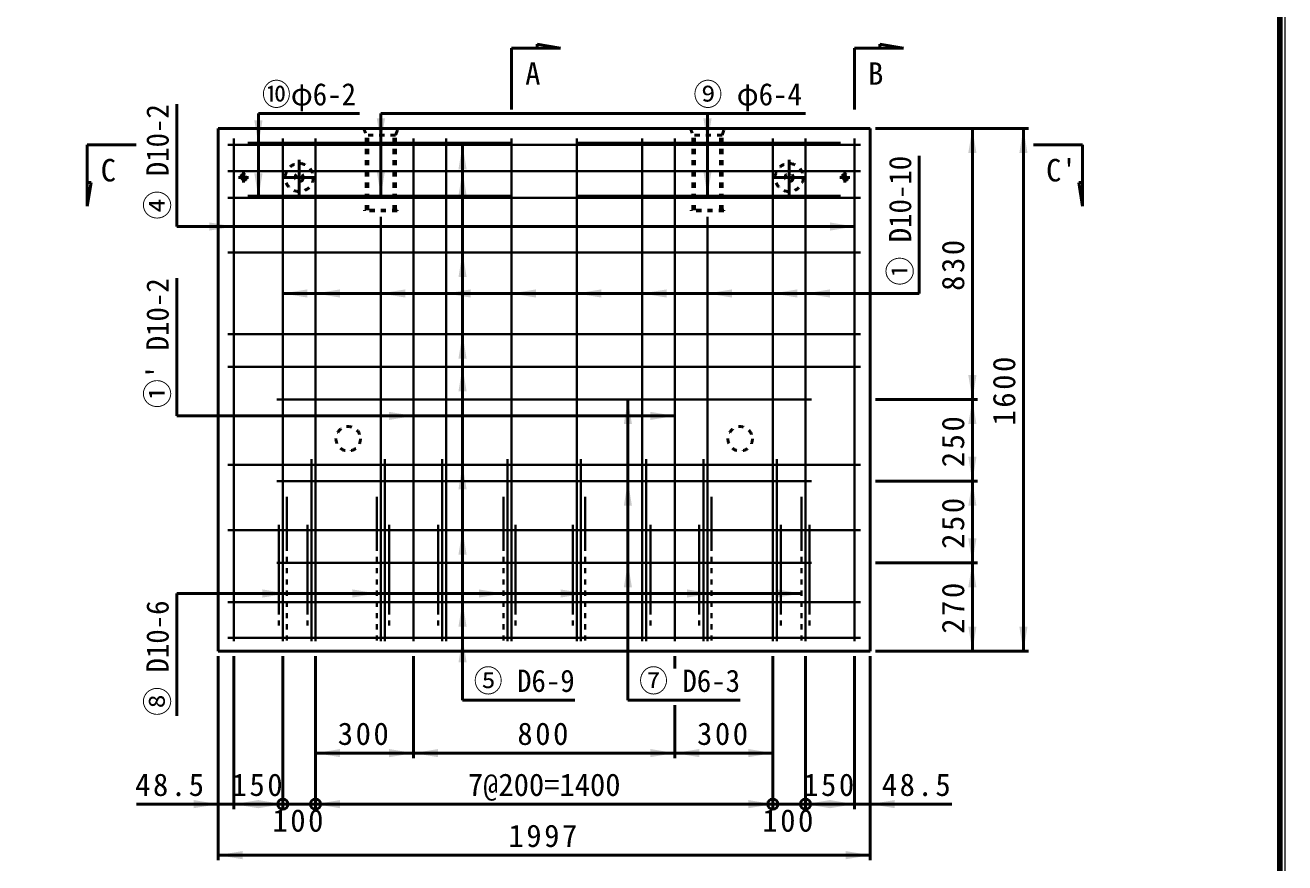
# Model space of a CAD drawing. Units: millimetres, scale not verified. Extents: x 100 to 4105, y 100 to 2870.
# Drawn here: x 2871 to 4105, y 802 to 1623 of the extents above; entities that cross this region are included whole.
import ezdxf
from ezdxf.enums import TextEntityAlignment as Align

# ---------------------------------------------------------------- set-up
doc = ezdxf.new("R2010")
doc.units = ezdxf.units.MM
doc.header["$LTSCALE"] = 5
doc.linetypes.add('USER2', pattern=[13.4, 10, -1.2, 1, -1.2])
doc.linetypes.add('USER3', pattern=[2.2, 1, -1.2])
doc.layers.add('V-nasSTD', color=7, linetype='Continuous', lineweight=50)
doc.styles.add('ＭＳ ゴシック', font='')
doc.styles.get('ＭＳ ゴシック').set_extended_font_data('MS Gothic')

msp = doc.modelspace()

# ---------------------------------------------------------------- hatches: boundary and pattern name
at = {"layer": 'V-nasSTD'}
for points in [[(3219.381, 1531.786), (3223.381, 1531.786), (3219.381, 1507.786), (3215.381, 1531.786)], [(3539.381, 1531.786), (3543.381, 1531.786), (3539.381, 1507.786), (3535.381, 1531.786)], [(3099.381, 1529.866), (3103.381, 1529.866), (3099.381, 1505.866), (3095.381, 1529.866)], [(3798.901, 1497.866), (3802.901, 1497.866), (3798.901, 1521.866), (3794.901, 1497.866)], [(3848.901, 1497.866), (3852.901, 1497.866), (3848.901, 1521.866), (3844.901, 1497.866)], [(3299.381, 1481.866), (3303.381, 1481.866), (3299.381, 1505.866), (3295.381, 1481.866)], [(3099.381, 1478.026), (3103.381, 1478.026), (3099.381, 1454.026), (3095.381, 1478.026)], [(3219.381, 1479.946), (3223.381, 1479.946), (3219.381, 1455.946), (3215.381, 1479.946)], [(3299.381, 1456.266), (3303.381, 1456.266), (3299.381, 1480.266), (3295.381, 1456.266)], [(3539.381, 1479.946), (3543.381, 1479.946), (3539.381, 1455.946), (3535.381, 1479.946)], [(3051.381, 1425.866), (3051.381, 1421.866), (3075.381, 1425.866), (3051.381, 1429.866)], [(3659.381, 1425.866), (3659.381, 1421.866), (3683.381, 1425.866), (3659.381, 1429.866)], [(3299.381, 1376.266), (3303.381, 1376.266), (3299.381, 1400.266), (3295.381, 1376.266)], [(3147.381, 1360.266), (3147.381, 1356.266), (3123.381, 1360.266), (3147.381, 1364.266)], [(3179.381, 1360.266), (3179.381, 1356.266), (3155.381, 1360.266), (3179.381, 1364.266)], [(3243.381, 1360.266), (3243.381, 1356.266), (3219.381, 1360.266), (3243.381, 1364.266)], [(3307.381, 1360.266), (3307.381, 1356.266), (3283.381, 1360.266), (3307.381, 1364.266)], [(3371.381, 1360.266), (3371.381, 1356.266), (3347.381, 1360.266), (3371.381, 1364.266)], [(3435.381, 1360.266), (3435.381, 1356.266), (3411.381, 1360.266), (3435.381, 1364.266)], [(3499.381, 1360.266), (3499.381, 1356.266), (3475.381, 1360.266), (3499.381, 1364.266)], [(3563.381, 1360.266), (3563.381, 1356.266), (3539.381, 1360.266), (3563.381, 1364.266)], [(3627.381, 1360.266), (3627.381, 1356.266), (3603.381, 1360.266), (3627.381, 1364.266)], [(3659.381, 1360.266), (3659.381, 1356.266), (3635.381, 1360.266), (3659.381, 1364.266)], [(3299.381, 1296.266), (3303.381, 1296.266), (3299.381, 1320.266), (3295.381, 1296.266)], [(3299.381, 1264.266), (3303.381, 1264.266), (3299.381, 1288.266), (3295.381, 1264.266)], [(3798.901, 1280.266), (3802.901, 1280.266), (3798.901, 1256.266), (3794.901, 1280.266)], [(3461.381, 1232.266), (3465.381, 1232.266), (3461.381, 1256.266), (3457.381, 1232.266)], [(3798.901, 1232.266), (3802.901, 1232.266), (3798.901, 1256.266), (3794.901, 1232.266)], [(3227.381, 1240.266), (3227.381, 1236.266), (3251.381, 1240.266), (3227.381, 1244.266)], [(3483.381, 1240.266), (3483.381, 1236.266), (3507.381, 1240.266), (3483.381, 1244.266)], [(3798.901, 1200.266), (3802.901, 1200.266), (3798.901, 1176.266), (3794.901, 1200.266)], [(3299.381, 1168.266), (3303.381, 1168.266), (3299.381, 1192.266), (3295.381, 1168.266)], [(3461.381, 1152.266), (3465.381, 1152.266), (3461.381, 1176.266), (3457.381, 1152.266)], [(3798.901, 1152.266), (3802.901, 1152.266), (3798.901, 1176.266), (3794.901, 1152.266)], [(3299.381, 1104.266), (3303.381, 1104.266), (3299.381, 1128.266), (3295.381, 1104.266)], [(3798.901, 1120.266), (3802.901, 1120.266), (3798.901, 1096.266), (3794.901, 1120.266)], [(3461.381, 1072.266), (3465.381, 1072.266), (3461.381, 1096.266), (3457.381, 1072.266)], [(3798.901, 1072.266), (3802.901, 1072.266), (3798.901, 1096.266), (3794.901, 1072.266)], [(3103.381, 1066.278), (3103.381, 1062.278), (3127.381, 1066.278), (3103.381, 1070.278)], [(3191.381, 1066.278), (3191.381, 1062.278), (3215.381, 1066.278), (3191.381, 1070.278)], [(3315.381, 1066.278), (3315.381, 1062.278), (3339.381, 1066.278), (3315.381, 1070.278)], [(3395.381, 1066.278), (3395.381, 1062.278), (3419.381, 1066.278), (3395.381, 1070.278)], [(3519.381, 1066.278), (3519.381, 1062.278), (3543.381, 1066.278), (3519.381, 1070.278)], [(3607.381, 1066.278), (3607.381, 1062.278), (3631.381, 1066.278), (3607.381, 1070.278)], [(3299.381, 1033.866), (3303.381, 1033.866), (3299.381, 1057.866), (3295.381, 1033.866)], [(3798.901, 1033.866), (3802.901, 1033.866), (3798.901, 1009.866), (3794.901, 1033.866)], [(3848.901, 1033.866), (3852.901, 1033.866), (3848.901, 1009.866), (3844.901, 1033.866)], [(3299.381, 998.666), (3303.381, 998.666), (3299.381, 1022.666), (3295.381, 998.666)], [(3179.381, 909.866), (3179.381, 905.866), (3155.381, 909.866), (3179.381, 913.866)], [(3227.381, 909.866), (3227.381, 905.866), (3251.381, 909.866), (3227.381, 913.866)], [(3275.381, 909.866), (3275.381, 905.866), (3251.381, 909.866), (3275.381, 913.866)], [(3483.381, 909.866), (3483.381, 905.866), (3507.381, 909.866), (3483.381, 913.866)], [(3531.381, 909.866), (3531.381, 905.866), (3507.381, 909.866), (3531.381, 913.866)], [(3579.381, 909.866), (3579.381, 905.866), (3603.381, 909.866), (3579.381, 913.866)], [(3035.861, 859.866), (3035.861, 855.866), (3059.861, 859.866), (3035.861, 863.866)], [(3099.381, 859.866), (3099.381, 855.866), (3075.381, 859.866), (3099.381, 863.866)], [(3099.381, 859.866), (3099.381, 855.866), (3123.381, 859.866), (3099.381, 863.866)], [(3179.381, 859.866), (3179.381, 855.866), (3155.381, 859.866), (3179.381, 863.866)], [(3179.381, 859.866), (3179.381, 855.866), (3155.381, 859.866), (3179.381, 863.866)], [(3579.381, 859.866), (3579.381, 855.866), (3603.381, 859.866), (3579.381, 863.866)], [(3659.381, 859.866), (3659.381, 855.866), (3635.381, 859.866), (3659.381, 863.866)], [(3659.381, 859.866), (3659.381, 855.866), (3683.381, 859.866), (3659.381, 863.866)], [(3722.901, 859.866), (3722.901, 855.866), (3698.901, 859.866), (3722.901, 863.866)], [(3083.861, 809.866), (3083.861, 805.866), (3059.861, 809.866), (3083.861, 813.866)], [(3674.901, 809.866), (3674.901, 805.866), (3698.901, 809.866), (3674.901, 813.866)]]:
    msp.add_hatch(color=256, dxfattribs=at).paths.add_polyline_path(points)

# ---------------------------------------------------------------- linework, layer by layer
at = {"layer": 'V-nasSTD', "lineweight": 100}
msp.add_line((4100, 105), (4100, 2865), dxfattribs=at)
at = {"layer": 'V-nasSTD'}
for p, q in [((3372.381, 1600.586), (3372.381, 1604.426)), ((3372.381, 1604.426), (3395.421, 1600.586)), ((3708.381, 1600.586), (3708.381, 1604.426)), ((3708.381, 1604.426), (3731.421, 1600.586)), ((3347.381, 1540.586), (3347.381, 1600.586)), ((3372.381, 1600.586), (3347.381, 1600.586)), ((3372.381, 1600.586), (3395.421, 1600.586)), ((3683.381, 1540.586), (3683.381, 1600.586)), ((3708.381, 1600.586), (3683.381, 1600.586)), ((3708.381, 1600.586), (3731.421, 1600.586)), ((3019.381, 1425.866), (3019.381, 1545.866)), ((3099.381, 1536.586), (3099.381, 1454.026)), ((3099.381, 1536.586), (3198.493, 1536.586)), ((3219.381, 1536.586), (3219.381, 1455.946)), ((3219.381, 1536.586), (3635.381, 1536.586)), ((3539.381, 1536.586), (3539.381, 1455.946)), ((3059.861, 1521.866), (3059.861, 1009.866)), ((3698.901, 1521.866), (3059.861, 1521.866)), ((3698.901, 1009.866), (3698.901, 1521.866)), ((3703.901, 1521.866), (3853.901, 1521.866)), ((3798.901, 1521.866), (3798.901, 1256.266)), ((3848.901, 1521.866), (3848.901, 1009.866)), ((2931.533, 1468.906), (2931.533, 1505.866)), ((2979.573, 1505.866), (2931.533, 1505.866)), ((3299.381, 961.866), (3299.381, 1505.866)), ((3858.901, 1505.866), (3906.941, 1505.866)), ((3906.941, 1468.906), (3906.941, 1505.866)), ((3746.901, 1360.266), (3746.901, 1495.266)), ((2931.533, 1468.906), (2935.373, 1468.906)), ((2935.373, 1468.906), (2931.533, 1445.866)), ((2931.533, 1468.906), (2931.533, 1445.866)), ((3906.941, 1468.906), (3903.101, 1468.906)), ((3903.101, 1468.906), (3906.941, 1445.866)), ((3906.941, 1468.906), (3906.941, 1445.866)), ((3683.381, 1425.866), (3019.381, 1425.866)), ((3019.381, 1240.266), (3019.381, 1375.266)), ((3746.901, 1360.266), (3123.381, 1360.266)), ((3461.381, 961.866), (3461.381, 1256.266)), ((3703.901, 1256.266), (3803.901, 1256.266)), ((3798.901, 1256.266), (3798.901, 1176.266)), ((3507.381, 1240.266), (3019.381, 1240.266)), ((3703.901, 1176.266), (3803.901, 1176.266)), ((3798.901, 1176.266), (3798.901, 1096.266)), ((3703.901, 1096.266), (3803.901, 1096.266)), ((3798.901, 1009.866), (3798.901, 1096.266)), ((3019.381, 946.278), (3019.381, 1066.278)), ((3631.381, 1066.278), (3019.381, 1066.278)), ((3059.861, 1009.866), (3698.901, 1009.866)), ((3059.861, 1004.866), (3059.861, 804.866)), ((3075.381, 1004.866), (3075.381, 854.866)), ((3123.381, 1004.866), (3123.381, 854.866)), ((3155.381, 1004.866), (3155.381, 854.866)), ((3251.381, 1004.866), (3251.381, 904.866)), ((3507.381, 1004.866), (3507.381, 992.866)), ((3603.381, 1004.866), (3603.381, 854.866)), ((3635.381, 1004.866), (3635.381, 854.866)), ((3683.381, 1004.866), (3683.381, 854.866)), ((3698.901, 1004.866), (3698.901, 804.866)), ((3703.901, 1009.866), (3853.901, 1009.866)), ((3299.381, 961.866), (3409.381, 961.866)), ((3461.381, 961.866), (3571.381, 961.866)), ((3507.381, 956.866), (3507.381, 904.866)), ((3155.381, 909.866), (3251.381, 909.866)), ((3507.381, 909.866), (3251.381, 909.866)), ((3603.381, 909.866), (3507.381, 909.866)), ((2979.861, 859.866), (3059.861, 859.866)), ((3059.861, 859.866), (3075.381, 859.866)), ((3075.381, 859.866), (3123.381, 859.866)), ((3123.381, 859.866), (3155.381, 859.866)), ((3155.381, 859.866), (3603.381, 859.866)), ((3635.381, 859.866), (3603.381, 859.866)), ((3683.381, 859.866), (3635.381, 859.866)), ((3698.901, 859.866), (3683.381, 859.866)), ((3778.901, 859.866), (3698.901, 859.866)), ((3059.861, 809.866), (3698.901, 809.866))]:
    msp.add_line(p, q, dxfattribs=at)
at = {"layer": 'V-nasSTD', "linetype": 'USER3'}
for p, q in [((3202.581, 1521.866), (3204.981, 1515.466)), ((3233.781, 1515.466), (3236.181, 1521.866)), ((3522.581, 1521.866), (3524.981, 1515.466)), ((3553.781, 1515.466), (3556.181, 1521.866)), ((3204.981, 1441.866), (3204.981, 1515.466)), ((3233.781, 1515.466), (3204.981, 1515.466)), ((3206.581, 1441.866), (3206.581, 1515.466)), ((3232.181, 1441.866), (3232.181, 1515.466)), ((3233.781, 1441.866), (3233.781, 1515.466)), ((3524.981, 1441.866), (3524.981, 1515.466)), ((3553.781, 1515.466), (3524.981, 1515.466)), ((3526.581, 1441.866), (3526.581, 1515.466)), ((3552.181, 1441.866), (3552.181, 1515.466)), ((3553.781, 1441.866), (3553.781, 1515.466)), ((3235.381, 1441.866), (3203.381, 1441.866)), ((3203.381, 1441.226), (3203.381, 1441.866)), ((3235.381, 1441.226), (3203.381, 1441.226)), ((3235.381, 1441.226), (3235.381, 1441.866)), ((3555.381, 1441.866), (3523.381, 1441.866)), ((3523.381, 1441.226), (3523.381, 1441.866)), ((3555.381, 1441.226), (3523.381, 1441.226)), ((3555.381, 1441.226), (3555.381, 1441.866))]:
    msp.add_line(p, q, dxfattribs=at)
at = {"layer": 'V-nasSTD', "lineweight": 35}
for p, q in [((3069.461, 1505.866), (3689.301, 1505.866)), ((3075.381, 1512.266), (3075.381, 1019.466)), ((3088.981, 1507.786), (3347.381, 1507.786)), ((3123.381, 1512.266), (3123.381, 1019.466)), ((3155.381, 1512.266), (3155.381, 1019.466)), ((3251.381, 1512.266), (3251.381, 1019.466)), ((3283.381, 1512.266), (3283.381, 1019.466)), ((3347.381, 1512.266), (3347.381, 1019.466)), ((3411.381, 1512.266), (3411.381, 1019.466)), ((3669.781, 1507.786), (3411.381, 1507.786)), ((3475.381, 1512.266), (3475.381, 1019.466)), ((3507.381, 1512.266), (3507.381, 1019.466)), ((3603.381, 1512.266), (3603.381, 1019.466)), ((3635.381, 1512.266), (3635.381, 1019.466)), ((3683.381, 1512.266), (3683.381, 1019.466)), ((3069.461, 1480.266), (3689.301, 1480.266)), ((3069.461, 1454.026), (3689.301, 1454.026)), ((3088.981, 1455.946), (3347.381, 1455.946)), ((3669.781, 1455.946), (3411.381, 1455.946)), ((3219.381, 1435.466), (3219.381, 1019.466)), ((3539.381, 1435.466), (3539.381, 1019.466)), ((3069.461, 1400.266), (3689.301, 1400.266)), ((3069.461, 1320.266), (3689.301, 1320.266)), ((3069.461, 1288.266), (3689.301, 1288.266)), ((3117.461, 1256.266), (3641.301, 1256.266)), ((3151.381, 1197.866), (3151.381, 1019.466)), ((3223.381, 1197.866), (3223.381, 1019.466)), ((3279.381, 1197.866), (3279.381, 1019.466)), ((3343.381, 1197.866), (3343.381, 1019.466)), ((3415.381, 1197.866), (3415.381, 1019.466)), ((3479.381, 1197.866), (3479.381, 1019.466)), ((3535.381, 1197.866), (3535.381, 1019.466)), ((3607.381, 1197.866), (3607.381, 1019.466)), ((3069.461, 1192.266), (3689.301, 1192.266)), ((3117.461, 1176.266), (3641.301, 1176.266)), ((3127.381, 1161.094), (3127.381, 1113.094)), ((3215.381, 1161.094), (3215.381, 1113.094)), ((3339.381, 1161.094), (3339.381, 1113.094)), ((3419.381, 1161.094), (3419.381, 1113.094)), ((3543.381, 1161.094), (3543.381, 1113.094)), ((3631.381, 1161.094), (3631.381, 1113.094)), ((3069.461, 1128.266), (3689.301, 1128.266)), ((3119.381, 1133.635), (3119.381, 1050.755)), ((3147.381, 1133.635), (3147.381, 1050.755)), ((3227.381, 1133.635), (3227.381, 1050.755)), ((3275.381, 1133.635), (3275.381, 1050.755)), ((3351.381, 1133.635), (3351.381, 1050.755)), ((3407.381, 1133.635), (3407.381, 1050.755)), ((3483.381, 1133.635), (3483.381, 1050.755)), ((3531.381, 1133.635), (3531.381, 1050.755)), ((3611.381, 1133.635), (3611.381, 1050.755)), ((3639.381, 1133.635), (3639.381, 1050.755)), ((3117.461, 1096.266), (3641.301, 1096.266)), ((3069.461, 1057.866), (3689.301, 1057.866)), ((3069.461, 1022.666), (3689.301, 1022.666))]:
    msp.add_line(p, q, dxfattribs=at)
at = {"layer": 'V-nasSTD', "linetype": 'USER2'}
for p, q in [((3139.381, 1491.306), (3139.381, 1457.386)), ((3619.381, 1491.306), (3619.381, 1457.386)), ((3080.021, 1473.866), (3089.621, 1473.866)), ((3084.821, 1469.066), (3084.821, 1478.666)), ((3122.421, 1473.866), (3156.341, 1473.866)), ((3602.421, 1473.866), (3636.341, 1473.866)), ((3669.141, 1473.866), (3678.741, 1473.866)), ((3673.941, 1469.066), (3673.941, 1478.666))]:
    msp.add_line(p, q, dxfattribs=at)
at = {"layer": 'V-nasSTD', "linetype": 'USER3', "lineweight": 35}
for p, q in [((3127.381, 1113.094), (3127.381, 1016.906)), ((3215.381, 1113.094), (3215.381, 1016.906)), ((3339.381, 1113.094), (3339.381, 1016.906)), ((3419.381, 1113.094), (3419.381, 1016.906)), ((3543.381, 1113.094), (3543.381, 1016.906)), ((3631.381, 1113.094), (3631.381, 1016.906)), ((3119.381, 1050.755), (3119.381, 1032.266)), ((3147.381, 1050.755), (3147.381, 1032.266)), ((3227.381, 1050.755), (3227.381, 1032.266)), ((3275.381, 1050.755), (3275.381, 1032.266)), ((3351.381, 1050.755), (3351.381, 1032.266)), ((3407.381, 1050.755), (3407.381, 1032.266)), ((3483.381, 1050.755), (3483.381, 1032.266)), ((3531.381, 1050.755), (3531.381, 1032.266)), ((3611.381, 1050.755), (3611.381, 1032.266)), ((3639.381, 1050.755), (3639.381, 1032.266))]:
    msp.add_line(p, q, dxfattribs=at)
at = {"layer": 'V-nasSTD', "lineweight": 13}
msp.add_lwpolyline([(100, 100), (100, 2870), (4105, 2870), (4105, 100)], close=True, dxfattribs=at)
at = {"layer": 'V-nasSTD', "linetype": 'USER3'}
for centre, radius in [((3139.381, 1473.866), 13.76), ((3619.381, 1473.866), 13.76), ((3084.821, 1473.866), 3.04), ((3084.821, 1473.866), 1.92), ((3084.821, 1473.866), 1.6), ((3139.381, 1473.866), 4), ((3619.381, 1473.866), 4), ((3673.941, 1473.866), 3.04), ((3673.941, 1473.866), 1.92), ((3673.941, 1473.866), 1.6), ((3187.381, 1217.866), 12), ((3571.381, 1217.866), 12)]:
    msp.add_circle(centre, radius, dxfattribs=at)
at = {"layer": 'V-nasSTD'}
for centre in [(3123.381, 859.866), (3155.381, 859.866), (3603.381, 859.866), (3635.381, 859.866)]:
    msp.add_circle(centre, 5, dxfattribs=at)

# ---------------------------------------------------------------- texts
at = {"layer": 'V-nasSTD', "style": 'ＭＳ ゴシック'}
for s, p in [('A', (3368.247, 1586.762)), ('B', (3704.247, 1586.762)), ('C', (2952.399, 1492.042)), ("C'", (3886.076, 1492.042)), ('7@200=1400', (3379.381, 889.866))]:
    msp.add_text(s, height=21.99, dxfattribs=at).set_placement(p, align=Align.TOP_CENTER)
at = {"layer": 'V-nasSTD', "style": 'ＭＳ ゴシック', "width": 0.95}
for s, p in [('⑩φ6-2', (3148.937, 1566.394)), ('⑨ φ6-4', (3578.746, 1566.394)), ('⑤ D6-9', (3359.825, 991.674)), ('⑦ D6-3', (3521.825, 991.674))]:
    msp.add_text(s, height=21.85, dxfattribs=at).set_placement(p, align=Align.TOP_CENTER)
for s, p in [('④ D10-2', (2989.573, 1489.231)), ('① D10-10', (3717.093, 1431.551)), ("①' D10-2", (2989.573, 1311.551)), ('⑧ D10-6', (2989.573, 1002.913))]:
    msp.add_text(s, height=21.85, rotation=90, dxfattribs=at).set_placement(p, align=Align.TOP_CENTER)
at = {"layer": 'V-nasSTD', "char_height": 21.99, "attachment_point": 2, "rotation": 90, "style": 'ＭＳ ゴシック'}
for s, insert in [('\\T1.17;830', (3768.901, 1389.066)), ('\\T1.17;1600', (3818.901, 1265.866)), ('\\T1.17;250', (3768.901, 1216.266)), ('\\T1.17;250', (3768.901, 1136.266)), ('\\T1.17;270', (3768.901, 1053.066))]:
    msp.add_mtext(s, dxfattribs=dict(at, insert=insert))
at = {"layer": 'V-nasSTD', "char_height": 21.99, "attachment_point": 2, "style": 'ＭＳ ゴシック'}
for s, insert in [('\\T1.17;300', (3203.381, 939.866)), ('\\T1.17;800', (3379.381, 939.866)), ('\\T1.17;300', (3555.381, 939.866)), ('\\T1.17;48.5', (3013.611, 889.866)), ('\\T1.17;150', (3099.381, 889.866)), ('\\T1.17;150', (3659.381, 889.866)), ('\\T1.17;48.5', (3745.151, 889.866)), ('\\T1.17;100', (3139.381, 854.866)), ('\\T1.17;100', (3619.381, 854.866)), ('\\T1.17;1997', (3379.381, 839.866))]:
    msp.add_mtext(s, dxfattribs=dict(at, insert=insert))

doc.saveas('drawing.dxf')
